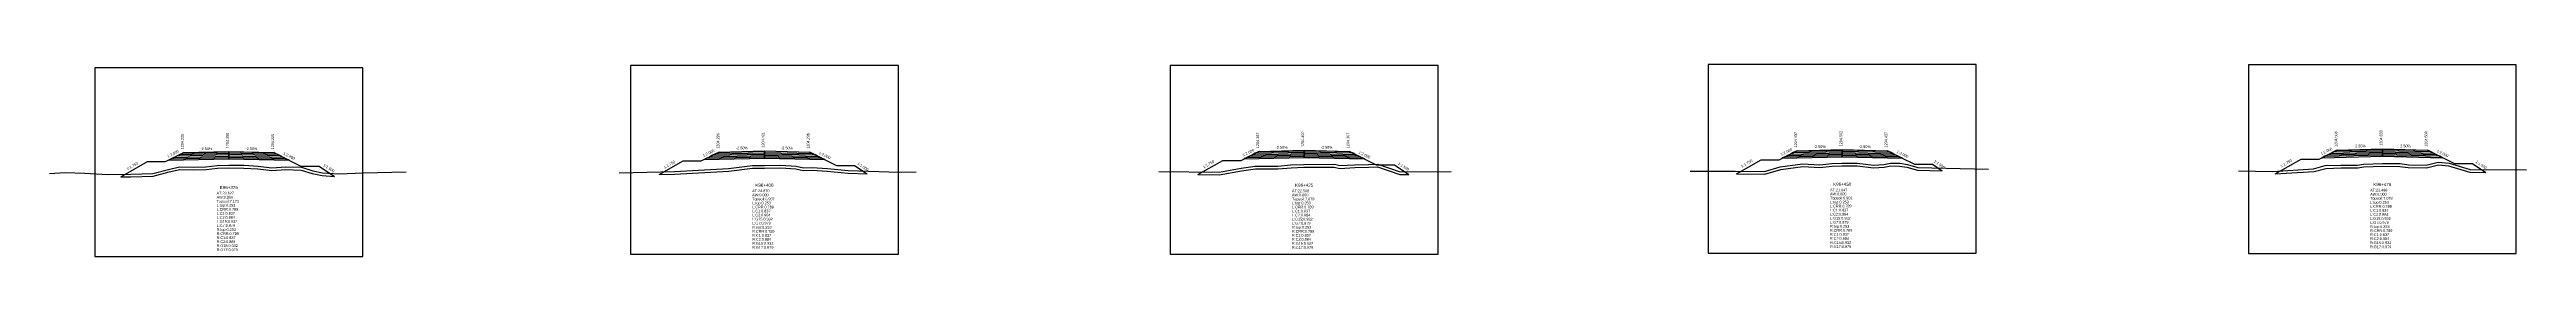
# Model space of a CAD drawing. Extents: x -7 to 78429, y 1189 to 1262.
# Drawn here: x 26044.7 to 26319.3, y 1192.7 to 1214 of the extents above; entities that cross this region are included whole.
import ezdxf
from ezdxf.enums import TextEntityAlignment as Align

# ---------------------------------------------------------------- set-up
doc = ezdxf.new("R2010")
doc.units = 0

msp = doc.modelspace()

# ---------------------------------------------------------------- linework, layer by layer
at = {"layer": 'A4_BORDER', "color": 7}
for points in [[(26049.736, 1192.671), (26079.436, 1192.671), (26079.436, 1213.671), (26049.736, 1213.671), (26049.736, 1192.671)], [(26109.105, 1192.931), (26138.805, 1192.931), (26138.805, 1213.931), (26109.105, 1213.931), (26109.105, 1192.931)], [(26168.936, 1192.927), (26198.636, 1192.927), (26198.636, 1213.927), (26168.936, 1213.927), (26168.936, 1192.927)], [(26228.578, 1193.031), (26258.278, 1193.031), (26258.278, 1214.031), (26228.578, 1214.031), (26228.578, 1193.031)], [(26288.451, 1193.003), (26318.151, 1193.003), (26318.151, 1214.003), (26288.451, 1214.003), (26288.451, 1193.003)]]:
    msp.add_lwpolyline(points, dxfattribs=at)
at = {"layer": 'CLEAR_GROUND', "color": 8}
for points in [[(26172.004, 1201.777), (26174.376, 1201.749), (26176.848, 1202.203), (26178.394, 1202.429), (26180.876, 1202.407), (26182.34, 1202.552), (26183.766, 1202.623), (26187.12, 1202.625), (26187.729, 1202.475), (26189.391, 1202.565), (26190.938, 1202.61), (26191.92, 1202.647), (26194.377, 1201.803), (26195.372, 1201.81)], [(26231.704, 1201.881), (26234.87, 1201.828), (26236.629, 1202.356), (26239.052, 1202.67), (26240.938, 1202.568), (26242.307, 1202.717), (26243.406, 1202.741), (26245.079, 1202.766), (26246.908, 1202.549), (26248.081, 1202.595), (26248.814, 1202.749), (26249.786, 1202.737), (26250.586, 1202.62), (26251.773, 1202.283), (26254.511, 1202.215)], [(26291.404, 1201.853), (26295.734, 1202.135), (26297.02, 1202.479), (26298.723, 1202.543), (26300.585, 1202.528), (26301.235, 1202.638), (26303.31, 1202.706), (26305.254, 1202.699), (26306.172, 1202.561), (26308.179, 1202.521), (26309.521, 1202.875), (26310.639, 1202.772), (26312.99, 1202.043), (26314.761, 1202.035)], [(26052.604, 1201.521), (26053.738, 1201.541), (26056.203, 1201.608), (26057.978, 1202.073), (26059.147, 1202.354), (26060.665, 1202.3), (26062.069, 1202.34), (26063.317, 1202.497), (26064.602, 1202.536), (26066.266, 1202.517), (26067.819, 1202.423), (26069.362, 1202.253), (26070.917, 1202.362), (26072.607, 1202.294), (26073.828, 1201.901), (26074.944, 1201.672), (26076.3, 1201.582)], [(26112.304, 1201.781), (26113.985, 1201.817), (26120.005, 1202.176), (26122.651, 1202.482), (26123.957, 1202.501), (26125.763, 1202.523), (26127.436, 1202.421), (26128.258, 1202.226), (26129.262, 1202.29), (26130.929, 1202.163), (26133.233, 1201.934), (26135.354, 1201.864)]]:
    msp.add_lwpolyline(points, dxfattribs=at)
at = {"layer": 'DESIGN_ROAD_TRIMMED', "color": 1}
for points in [[(26052.604, 1201.521), (26055.586, 1203.225), (26057.586, 1203.225), (26059.586, 1204.225), (26059.586, 1204.225), (26059.48, 1204.172), (26059.48, 1204.172), (26059.165, 1204.014), (26059.165, 1204.014), (26058.849, 1203.857), (26058.849, 1203.857), (26058.533, 1203.699), (26058.533, 1203.699), (26058.217, 1203.541), (26058.217, 1203.541), (26057.901, 1203.383), (26064.586, 1203.55), (26064.586, 1203.7), (26064.586, 1203.7), (26064.586, 1203.85), (26064.586, 1203.85), (26064.586, 1204), (26064.586, 1204), (26064.586, 1204.15), (26064.586, 1204.15), (26064.586, 1204.3), (26064.586, 1204.3), (26064.586, 1204.35), (26064.586, 1204.35), (26064.586, 1204.35), (26064.586, 1204.35), (26064.586, 1204.35), (26064.586, 1204.3), (26064.586, 1204.3), (26064.586, 1204.15), (26064.586, 1204.15), (26064.586, 1204), (26064.586, 1204), (26064.586, 1203.85), (26064.586, 1203.85), (26064.586, 1203.7), (26064.586, 1203.7), (26064.586, 1203.55), (26071.27, 1203.383), (26070.954, 1203.541), (26070.954, 1203.541), (26070.638, 1203.699), (26070.638, 1203.699), (26070.322, 1203.857), (26070.322, 1203.857), (26070.007, 1204.014), (26070.007, 1204.014), (26069.691, 1204.172), (26069.691, 1204.172), (26069.586, 1204.225), (26069.586, 1204.225), (26072.586, 1202.725), (26074.586, 1202.725), (26076.3, 1201.582)], [(26112.304, 1201.781), (26114.955, 1203.296), (26116.955, 1203.296), (26118.955, 1204.296), (26118.955, 1204.296), (26118.85, 1204.243), (26118.85, 1204.243), (26118.534, 1204.085), (26118.534, 1204.085), (26118.218, 1203.928), (26118.218, 1203.928), (26117.902, 1203.77), (26117.902, 1203.77), (26117.587, 1203.612), (26117.587, 1203.612), (26117.271, 1203.454), (26123.955, 1203.621), (26123.955, 1203.771), (26123.955, 1203.771), (26123.955, 1203.921), (26123.955, 1203.921), (26123.955, 1204.071), (26123.955, 1204.071), (26123.955, 1204.221), (26123.955, 1204.221), (26123.955, 1204.371), (26123.955, 1204.371), (26123.955, 1204.421), (26123.955, 1204.421), (26123.955, 1204.421), (26123.955, 1204.421), (26123.955, 1204.421), (26123.955, 1204.371), (26123.955, 1204.371), (26123.955, 1204.221), (26123.955, 1204.221), (26123.955, 1204.071), (26123.955, 1204.071), (26123.955, 1203.921), (26123.955, 1203.921), (26123.955, 1203.771), (26123.955, 1203.771), (26123.955, 1203.621), (26130.639, 1203.454), (26130.323, 1203.612), (26130.323, 1203.612), (26130.008, 1203.77), (26130.008, 1203.77), (26129.692, 1203.928), (26129.692, 1203.928), (26129.376, 1204.085), (26129.376, 1204.085), (26129.06, 1204.243), (26129.06, 1204.243), (26128.955, 1204.296), (26128.955, 1204.296), (26131.955, 1202.796), (26133.955, 1202.796), (26135.354, 1201.864)], [(26172.004, 1201.777), (26174.786, 1203.367), (26176.786, 1203.367), (26178.786, 1204.367), (26178.786, 1204.367), (26178.681, 1204.314), (26178.681, 1204.314), (26178.365, 1204.156), (26178.365, 1204.156), (26178.049, 1203.999), (26178.049, 1203.999), (26177.734, 1203.841), (26177.734, 1203.841), (26177.418, 1203.683), (26177.418, 1203.683), (26177.102, 1203.525), (26183.786, 1203.692), (26183.786, 1203.842), (26183.786, 1203.842), (26183.786, 1203.992), (26183.786, 1203.992), (26183.786, 1204.142), (26183.786, 1204.142), (26183.786, 1204.292), (26183.786, 1204.292), (26183.786, 1204.442), (26183.786, 1204.442), (26183.786, 1204.492), (26183.786, 1204.492), (26183.786, 1204.492), (26183.786, 1204.492), (26183.786, 1204.492), (26183.786, 1204.442), (26183.786, 1204.442), (26183.786, 1204.292), (26183.786, 1204.292), (26183.786, 1204.142), (26183.786, 1204.142), (26183.786, 1203.992), (26183.786, 1203.992), (26183.786, 1203.842), (26183.786, 1203.842), (26183.786, 1203.692), (26190.471, 1203.525), (26190.155, 1203.683), (26190.155, 1203.683), (26189.839, 1203.841), (26189.839, 1203.841), (26189.523, 1203.999), (26189.523, 1203.999), (26189.207, 1204.156), (26189.207, 1204.156), (26188.892, 1204.314), (26188.892, 1204.314), (26188.786, 1204.367), (26188.786, 1204.367), (26191.786, 1202.867), (26193.786, 1202.867), (26195.372, 1201.81)], [(26231.704, 1201.881), (26234.428, 1203.437), (26236.428, 1203.437), (26238.428, 1204.437), (26238.428, 1204.437), (26238.322, 1204.384), (26238.322, 1204.384), (26238.007, 1204.226), (26238.007, 1204.226), (26237.691, 1204.069), (26237.691, 1204.069), (26237.375, 1203.911), (26237.375, 1203.911), (26237.059, 1203.753), (26237.059, 1203.753), (26236.744, 1203.595), (26243.428, 1203.762), (26243.428, 1203.912), (26243.428, 1203.912), (26243.428, 1204.062), (26243.428, 1204.062), (26243.428, 1204.212), (26243.428, 1204.212), (26243.428, 1204.362), (26243.428, 1204.362), (26243.428, 1204.512), (26243.428, 1204.512), (26243.428, 1204.562), (26243.428, 1204.562), (26243.428, 1204.562), (26243.428, 1204.562), (26243.428, 1204.562), (26243.428, 1204.512), (26243.428, 1204.512), (26243.428, 1204.362), (26243.428, 1204.362), (26243.428, 1204.212), (26243.428, 1204.212), (26243.428, 1204.062), (26243.428, 1204.062), (26243.428, 1203.912), (26243.428, 1203.912), (26243.428, 1203.762), (26250.112, 1203.595), (26249.796, 1203.753), (26249.796, 1203.753), (26249.48, 1203.911), (26249.48, 1203.911), (26249.165, 1204.069), (26249.165, 1204.069), (26248.849, 1204.226), (26248.849, 1204.226), (26248.533, 1204.384), (26248.533, 1204.384), (26248.428, 1204.437), (26248.428, 1204.437), (26251.428, 1202.937), (26253.428, 1202.937), (26254.511, 1202.215)], [(26291.404, 1201.853), (26294.301, 1203.508), (26296.301, 1203.508), (26298.301, 1204.508), (26298.301, 1204.508), (26298.196, 1204.455), (26298.196, 1204.455), (26297.88, 1204.297), (26297.88, 1204.297), (26297.565, 1204.14), (26297.565, 1204.14), (26297.249, 1203.982), (26297.249, 1203.982), (26296.933, 1203.824), (26296.933, 1203.824), (26296.617, 1203.666), (26303.301, 1203.833), (26303.301, 1203.983), (26303.301, 1203.983), (26303.301, 1204.133), (26303.301, 1204.133), (26303.301, 1204.283), (26303.301, 1204.283), (26303.301, 1204.433), (26303.301, 1204.433), (26303.301, 1204.583), (26303.301, 1204.583), (26303.301, 1204.633), (26303.301, 1204.633), (26303.301, 1204.633), (26303.301, 1204.633), (26303.301, 1204.633), (26303.301, 1204.583), (26303.301, 1204.583), (26303.301, 1204.433), (26303.301, 1204.433), (26303.301, 1204.283), (26303.301, 1204.283), (26303.301, 1204.133), (26303.301, 1204.133), (26303.301, 1203.983), (26303.301, 1203.983), (26303.301, 1203.833), (26309.986, 1203.666), (26309.67, 1203.824), (26309.67, 1203.824), (26309.354, 1203.982), (26309.354, 1203.982), (26309.038, 1204.14), (26309.038, 1204.14), (26308.722, 1204.297), (26308.722, 1204.297), (26308.407, 1204.455), (26308.407, 1204.455), (26308.301, 1204.508), (26308.301, 1204.508), (26311.301, 1203.008), (26313.301, 1203.008), (26314.761, 1202.035)]]:
    msp.add_lwpolyline(points, dxfattribs=at)
at = {"layer": 'FINISHED_ROAD', "color": 2}
for points in [[(26055.586, 1203.225), (26057.586, 1203.225), (26059.586, 1204.225), (26059.586, 1204.225), (26064.586, 1204.35), (26069.586, 1204.225), (26069.586, 1204.225), (26072.586, 1202.725), (26074.586, 1202.725)], [(26114.955, 1203.296), (26116.955, 1203.296), (26118.955, 1204.296), (26118.955, 1204.296), (26123.955, 1204.421), (26128.955, 1204.296), (26128.955, 1204.296), (26131.955, 1202.796), (26133.955, 1202.796)], [(26174.786, 1203.367), (26176.786, 1203.367), (26178.786, 1204.367), (26178.786, 1204.367), (26183.786, 1204.492), (26188.786, 1204.367), (26188.786, 1204.367), (26191.786, 1202.867), (26193.786, 1202.867)], [(26234.428, 1203.437), (26236.428, 1203.437), (26238.428, 1204.437), (26238.428, 1204.437), (26243.428, 1204.562), (26248.428, 1204.437), (26248.428, 1204.437), (26251.428, 1202.937), (26253.428, 1202.937)], [(26294.301, 1203.508), (26296.301, 1203.508), (26298.301, 1204.508), (26298.301, 1204.508), (26303.301, 1204.633), (26308.301, 1204.508), (26308.301, 1204.508), (26311.301, 1203.008), (26313.301, 1203.008)]]:
    msp.add_lwpolyline(points, dxfattribs=at)
at = {"layer": 'LAYER_0', "color": 4}
for points in [[(26059.586, 1204.225), (26059.48, 1204.172), (26064.586, 1204.3), (26064.586, 1204.35)], [(26118.955, 1204.296), (26118.85, 1204.243), (26123.955, 1204.371), (26123.955, 1204.421)], [(26178.786, 1204.367), (26178.681, 1204.314), (26183.786, 1204.442), (26183.786, 1204.492)], [(26238.428, 1204.437), (26238.322, 1204.384), (26243.428, 1204.512), (26243.428, 1204.562)], [(26298.301, 1204.508), (26298.196, 1204.455), (26303.301, 1204.583), (26303.301, 1204.633)]]:
    msp.add_lwpolyline(points, dxfattribs=at)
at = {"layer": 'LAYER_1', "color": 4}
for points in [[(26059.48, 1204.172), (26059.165, 1204.014), (26064.586, 1204.15), (26064.586, 1204.3)], [(26118.85, 1204.243), (26118.534, 1204.085), (26123.955, 1204.221), (26123.955, 1204.371)], [(26178.681, 1204.314), (26178.365, 1204.156), (26183.786, 1204.292), (26183.786, 1204.442)], [(26238.322, 1204.384), (26238.007, 1204.226), (26243.428, 1204.362), (26243.428, 1204.512)], [(26298.196, 1204.455), (26297.88, 1204.297), (26303.301, 1204.433), (26303.301, 1204.583)]]:
    msp.add_lwpolyline(points, dxfattribs=at)
at = {"layer": 'LAYER_10', "color": 6}
for points in [[(26070.638, 1203.699), (26070.954, 1203.541), (26064.586, 1203.7), (26064.586, 1203.85)], [(26130.008, 1203.77), (26130.323, 1203.612), (26123.955, 1203.771), (26123.955, 1203.921)], [(26189.839, 1203.841), (26190.155, 1203.683), (26183.786, 1203.842), (26183.786, 1203.992)], [(26249.48, 1203.911), (26249.796, 1203.753), (26243.428, 1203.912), (26243.428, 1204.062)], [(26309.354, 1203.982), (26309.67, 1203.824), (26303.301, 1203.983), (26303.301, 1204.133)]]:
    msp.add_lwpolyline(points, dxfattribs=at)
at = {"layer": 'LAYER_11', "color": 6}
for points in [[(26070.954, 1203.541), (26071.27, 1203.383), (26064.586, 1203.55), (26064.586, 1203.7)], [(26130.323, 1203.612), (26130.639, 1203.454), (26123.955, 1203.621), (26123.955, 1203.771)], [(26190.155, 1203.683), (26190.471, 1203.525), (26183.786, 1203.692), (26183.786, 1203.842)], [(26249.796, 1203.753), (26250.112, 1203.595), (26243.428, 1203.762), (26243.428, 1203.912)], [(26309.67, 1203.824), (26309.986, 1203.666), (26303.301, 1203.833), (26303.301, 1203.983)]]:
    msp.add_lwpolyline(points, dxfattribs=at)
at = {"layer": 'LAYER_2', "color": 4}
for points in [[(26059.165, 1204.014), (26058.849, 1203.857), (26064.586, 1204), (26064.586, 1204.15)], [(26118.534, 1204.085), (26118.218, 1203.928), (26123.955, 1204.071), (26123.955, 1204.221)], [(26178.365, 1204.156), (26178.049, 1203.999), (26183.786, 1204.142), (26183.786, 1204.292)], [(26238.007, 1204.226), (26237.691, 1204.069), (26243.428, 1204.212), (26243.428, 1204.362)], [(26297.88, 1204.297), (26297.565, 1204.14), (26303.301, 1204.283), (26303.301, 1204.433)]]:
    msp.add_lwpolyline(points, dxfattribs=at)
at = {"layer": 'LAYER_3', "color": 4}
for points in [[(26058.849, 1203.857), (26058.533, 1203.699), (26064.586, 1203.85), (26064.586, 1204)], [(26118.218, 1203.928), (26117.902, 1203.77), (26123.955, 1203.921), (26123.955, 1204.071)], [(26178.049, 1203.999), (26177.734, 1203.841), (26183.786, 1203.992), (26183.786, 1204.142)], [(26237.691, 1204.069), (26237.375, 1203.911), (26243.428, 1204.062), (26243.428, 1204.212)], [(26297.565, 1204.14), (26297.249, 1203.982), (26303.301, 1204.133), (26303.301, 1204.283)]]:
    msp.add_lwpolyline(points, dxfattribs=at)
at = {"layer": 'LAYER_4', "color": 4}
for points in [[(26058.533, 1203.699), (26058.217, 1203.541), (26064.586, 1203.7), (26064.586, 1203.85)], [(26117.902, 1203.77), (26117.587, 1203.612), (26123.955, 1203.771), (26123.955, 1203.921)], [(26177.734, 1203.841), (26177.418, 1203.683), (26183.786, 1203.842), (26183.786, 1203.992)], [(26237.375, 1203.911), (26237.059, 1203.753), (26243.428, 1203.912), (26243.428, 1204.062)], [(26297.249, 1203.982), (26296.933, 1203.824), (26303.301, 1203.983), (26303.301, 1204.133)]]:
    msp.add_lwpolyline(points, dxfattribs=at)
at = {"layer": 'LAYER_5', "color": 4}
for points in [[(26058.217, 1203.541), (26057.901, 1203.383), (26064.586, 1203.55), (26064.586, 1203.7)], [(26117.587, 1203.612), (26117.271, 1203.454), (26123.955, 1203.621), (26123.955, 1203.771)], [(26177.418, 1203.683), (26177.102, 1203.525), (26183.786, 1203.692), (26183.786, 1203.842)], [(26237.059, 1203.753), (26236.744, 1203.595), (26243.428, 1203.762), (26243.428, 1203.912)], [(26296.933, 1203.824), (26296.617, 1203.666), (26303.301, 1203.833), (26303.301, 1203.983)]]:
    msp.add_lwpolyline(points, dxfattribs=at)
at = {"layer": 'LAYER_6', "color": 6}
for points in [[(26069.586, 1204.225), (26069.691, 1204.172), (26064.586, 1204.3), (26064.586, 1204.35)], [(26128.955, 1204.296), (26129.06, 1204.243), (26123.955, 1204.371), (26123.955, 1204.421)], [(26188.786, 1204.367), (26188.892, 1204.314), (26183.786, 1204.442), (26183.786, 1204.492)], [(26248.428, 1204.437), (26248.533, 1204.384), (26243.428, 1204.512), (26243.428, 1204.562)], [(26308.301, 1204.508), (26308.407, 1204.455), (26303.301, 1204.583), (26303.301, 1204.633)]]:
    msp.add_lwpolyline(points, dxfattribs=at)
at = {"layer": 'LAYER_7', "color": 6}
for points in [[(26069.691, 1204.172), (26070.007, 1204.014), (26064.586, 1204.15), (26064.586, 1204.3)], [(26129.06, 1204.243), (26129.376, 1204.085), (26123.955, 1204.221), (26123.955, 1204.371)], [(26188.892, 1204.314), (26189.207, 1204.156), (26183.786, 1204.292), (26183.786, 1204.442)], [(26248.533, 1204.384), (26248.849, 1204.226), (26243.428, 1204.362), (26243.428, 1204.512)], [(26308.407, 1204.455), (26308.722, 1204.297), (26303.301, 1204.433), (26303.301, 1204.583)]]:
    msp.add_lwpolyline(points, dxfattribs=at)
at = {"layer": 'LAYER_8', "color": 6}
for points in [[(26070.007, 1204.014), (26070.322, 1203.857), (26064.586, 1204), (26064.586, 1204.15)], [(26129.376, 1204.085), (26129.692, 1203.928), (26123.955, 1204.071), (26123.955, 1204.221)], [(26189.207, 1204.156), (26189.523, 1203.999), (26183.786, 1204.142), (26183.786, 1204.292)], [(26248.849, 1204.226), (26249.165, 1204.069), (26243.428, 1204.212), (26243.428, 1204.362)], [(26308.722, 1204.297), (26309.038, 1204.14), (26303.301, 1204.283), (26303.301, 1204.433)]]:
    msp.add_lwpolyline(points, dxfattribs=at)
at = {"layer": 'LAYER_9', "color": 6}
for points in [[(26070.322, 1203.857), (26070.638, 1203.699), (26064.586, 1203.85), (26064.586, 1204)], [(26129.692, 1203.928), (26130.008, 1203.77), (26123.955, 1203.921), (26123.955, 1204.071)], [(26189.523, 1203.999), (26189.839, 1203.841), (26183.786, 1203.992), (26183.786, 1204.142)], [(26249.165, 1204.069), (26249.48, 1203.911), (26243.428, 1204.062), (26243.428, 1204.212)], [(26309.038, 1204.14), (26309.354, 1203.982), (26303.301, 1204.133), (26303.301, 1204.283)]]:
    msp.add_lwpolyline(points, dxfattribs=at)
at = {"layer": 'NATURAL_GROUND', "color": 3}
for points in [[(26044.714, 1201.913), (26046.428, 1202.009), (26048.621, 1201.93), (26051.185, 1201.797), (26053.732, 1201.841), (26056.161, 1201.907), (26057.905, 1202.364), (26059.117, 1202.655), (26060.666, 1202.6), (26062.046, 1202.639), (26063.294, 1202.796), (26064.599, 1202.836), (26066.277, 1202.817), (26067.845, 1202.722), (26069.368, 1202.554), (26070.913, 1202.662), (26072.66, 1202.592), (26073.905, 1202.192), (26074.985, 1201.97), (26076.778, 1201.851), (26079.504, 1201.974), (26084.255, 1202.086)], [(26107.86, 1201.987), (26113.973, 1202.117), (26119.979, 1202.475), (26122.632, 1202.782), (26123.953, 1202.801), (26125.77, 1202.823), (26127.48, 1202.719), (26128.284, 1202.528), (26129.264, 1202.591), (26130.955, 1202.462), (26133.253, 1202.234), (26138.906, 1202.045), (26140.793, 1202.098)], [(26167.663, 1202.13), (26174.35, 1202.049), (26176.799, 1202.499), (26178.373, 1202.729), (26180.862, 1202.707), (26182.317, 1202.851), (26183.758, 1202.923), (26187.156, 1202.925), (26187.757, 1202.777), (26189.378, 1202.865), (26190.928, 1202.91), (26191.964, 1202.949), (26194.426, 1202.103), (26200.092, 1202.144)], [(26226.574, 1202.165), (26231.578, 1202.183), (26234.829, 1202.129), (26236.566, 1202.65), (26239.041, 1202.971), (26240.93, 1202.869), (26242.288, 1203.017), (26243.401, 1203.041), (26245.095, 1203.066), (26246.92, 1202.85), (26248.044, 1202.894), (26248.785, 1203.049), (26249.81, 1203.037), (26250.649, 1202.914), (26251.819, 1202.582), (26259.649, 1202.386)], [(26287.339, 1202.215), (26291.139, 1202.136), (26295.685, 1202.432), (26296.975, 1202.778), (26298.718, 1202.843), (26300.561, 1202.828), (26301.204, 1202.937), (26303.305, 1203.006), (26305.276, 1202.999), (26306.197, 1202.861), (26308.143, 1202.822), (26309.495, 1203.179), (26310.697, 1203.068), (26313.036, 1202.343), (26319.277, 1202.313)]]:
    msp.add_lwpolyline(points, dxfattribs=at)
at = {"layer": 'STRUCTURE_LEFT', "color": 4}
for points in [[(26059.586, 1204.225), (26059.48, 1204.172), (26059.48, 1204.172), (26059.165, 1204.014), (26059.165, 1204.014), (26058.849, 1203.857), (26058.849, 1203.857), (26058.533, 1203.699), (26058.533, 1203.699), (26058.217, 1203.541), (26058.217, 1203.541), (26057.901, 1203.383), (26064.586, 1203.55), (26064.586, 1203.7), (26064.586, 1203.7), (26064.586, 1203.85), (26064.586, 1203.85), (26064.586, 1204), (26064.586, 1204), (26064.586, 1204.15), (26064.586, 1204.15), (26064.586, 1204.3), (26064.586, 1204.3), (26064.586, 1204.35), (26064.586, 1204.35)], [(26118.955, 1204.296), (26118.85, 1204.243), (26118.85, 1204.243), (26118.534, 1204.085), (26118.534, 1204.085), (26118.218, 1203.928), (26118.218, 1203.928), (26117.902, 1203.77), (26117.902, 1203.77), (26117.587, 1203.612), (26117.587, 1203.612), (26117.271, 1203.454), (26123.955, 1203.621), (26123.955, 1203.771), (26123.955, 1203.771), (26123.955, 1203.921), (26123.955, 1203.921), (26123.955, 1204.071), (26123.955, 1204.071), (26123.955, 1204.221), (26123.955, 1204.221), (26123.955, 1204.371), (26123.955, 1204.371), (26123.955, 1204.421), (26123.955, 1204.421)], [(26178.786, 1204.367), (26178.681, 1204.314), (26178.681, 1204.314), (26178.365, 1204.156), (26178.365, 1204.156), (26178.049, 1203.999), (26178.049, 1203.999), (26177.734, 1203.841), (26177.734, 1203.841), (26177.418, 1203.683), (26177.418, 1203.683), (26177.102, 1203.525), (26183.786, 1203.692), (26183.786, 1203.842), (26183.786, 1203.842), (26183.786, 1203.992), (26183.786, 1203.992), (26183.786, 1204.142), (26183.786, 1204.142), (26183.786, 1204.292), (26183.786, 1204.292), (26183.786, 1204.442), (26183.786, 1204.442), (26183.786, 1204.492), (26183.786, 1204.492)], [(26238.428, 1204.437), (26238.322, 1204.384), (26238.322, 1204.384), (26238.007, 1204.226), (26238.007, 1204.226), (26237.691, 1204.069), (26237.691, 1204.069), (26237.375, 1203.911), (26237.375, 1203.911), (26237.059, 1203.753), (26237.059, 1203.753), (26236.744, 1203.595), (26243.428, 1203.762), (26243.428, 1203.912), (26243.428, 1203.912), (26243.428, 1204.062), (26243.428, 1204.062), (26243.428, 1204.212), (26243.428, 1204.212), (26243.428, 1204.362), (26243.428, 1204.362), (26243.428, 1204.512), (26243.428, 1204.512), (26243.428, 1204.562), (26243.428, 1204.562)], [(26298.301, 1204.508), (26298.196, 1204.455), (26298.196, 1204.455), (26297.88, 1204.297), (26297.88, 1204.297), (26297.565, 1204.14), (26297.565, 1204.14), (26297.249, 1203.982), (26297.249, 1203.982), (26296.933, 1203.824), (26296.933, 1203.824), (26296.617, 1203.666), (26303.301, 1203.833), (26303.301, 1203.983), (26303.301, 1203.983), (26303.301, 1204.133), (26303.301, 1204.133), (26303.301, 1204.283), (26303.301, 1204.283), (26303.301, 1204.433), (26303.301, 1204.433), (26303.301, 1204.583), (26303.301, 1204.583), (26303.301, 1204.633), (26303.301, 1204.633)]]:
    msp.add_lwpolyline(points, dxfattribs=at)
at = {"layer": 'STRUCTURE_RIGHT', "color": 6}
for points in [[(26064.586, 1204.35), (26064.586, 1204.35), (26064.586, 1204.3), (26064.586, 1204.3), (26064.586, 1204.15), (26064.586, 1204.15), (26064.586, 1204), (26064.586, 1204), (26064.586, 1203.85), (26064.586, 1203.85), (26064.586, 1203.7), (26064.586, 1203.7), (26064.586, 1203.55), (26071.27, 1203.383), (26070.954, 1203.541), (26070.954, 1203.541), (26070.638, 1203.699), (26070.638, 1203.699), (26070.322, 1203.857), (26070.322, 1203.857), (26070.007, 1204.014), (26070.007, 1204.014), (26069.691, 1204.172), (26069.691, 1204.172), (26069.586, 1204.225)], [(26123.955, 1204.421), (26123.955, 1204.421), (26123.955, 1204.371), (26123.955, 1204.371), (26123.955, 1204.221), (26123.955, 1204.221), (26123.955, 1204.071), (26123.955, 1204.071), (26123.955, 1203.921), (26123.955, 1203.921), (26123.955, 1203.771), (26123.955, 1203.771), (26123.955, 1203.621), (26130.639, 1203.454), (26130.323, 1203.612), (26130.323, 1203.612), (26130.008, 1203.77), (26130.008, 1203.77), (26129.692, 1203.928), (26129.692, 1203.928), (26129.376, 1204.085), (26129.376, 1204.085), (26129.06, 1204.243), (26129.06, 1204.243), (26128.955, 1204.296)], [(26183.786, 1204.492), (26183.786, 1204.492), (26183.786, 1204.442), (26183.786, 1204.442), (26183.786, 1204.292), (26183.786, 1204.292), (26183.786, 1204.142), (26183.786, 1204.142), (26183.786, 1203.992), (26183.786, 1203.992), (26183.786, 1203.842), (26183.786, 1203.842), (26183.786, 1203.692), (26190.471, 1203.525), (26190.155, 1203.683), (26190.155, 1203.683), (26189.839, 1203.841), (26189.839, 1203.841), (26189.523, 1203.999), (26189.523, 1203.999), (26189.207, 1204.156), (26189.207, 1204.156), (26188.892, 1204.314), (26188.892, 1204.314), (26188.786, 1204.367)], [(26243.428, 1204.562), (26243.428, 1204.562), (26243.428, 1204.512), (26243.428, 1204.512), (26243.428, 1204.362), (26243.428, 1204.362), (26243.428, 1204.212), (26243.428, 1204.212), (26243.428, 1204.062), (26243.428, 1204.062), (26243.428, 1203.912), (26243.428, 1203.912), (26243.428, 1203.762), (26250.112, 1203.595), (26249.796, 1203.753), (26249.796, 1203.753), (26249.48, 1203.911), (26249.48, 1203.911), (26249.165, 1204.069), (26249.165, 1204.069), (26248.849, 1204.226), (26248.849, 1204.226), (26248.533, 1204.384), (26248.533, 1204.384), (26248.428, 1204.437)], [(26303.301, 1204.633), (26303.301, 1204.633), (26303.301, 1204.583), (26303.301, 1204.583), (26303.301, 1204.433), (26303.301, 1204.433), (26303.301, 1204.283), (26303.301, 1204.283), (26303.301, 1204.133), (26303.301, 1204.133), (26303.301, 1203.983), (26303.301, 1203.983), (26303.301, 1203.833), (26309.986, 1203.666), (26309.67, 1203.824), (26309.67, 1203.824), (26309.354, 1203.982), (26309.354, 1203.982), (26309.038, 1204.14), (26309.038, 1204.14), (26308.722, 1204.297), (26308.722, 1204.297), (26308.407, 1204.455), (26308.407, 1204.455), (26308.301, 1204.508)]]:
    msp.add_lwpolyline(points, dxfattribs=at)

# ---------------------------------------------------------------- texts
at = {"layer": 'INFO_TEXT'}
for s, p in [('AT:23.627', (26063.236, 1199.571)), ('AT:24.870', (26122.605, 1199.831)), ('AT:22.508', (26182.436, 1199.827)), ('AT:21.847', (26242.078, 1199.931)), ('AT:23.488', (26301.951, 1199.903)), ('AW:0.000', (26063.236, 1199.121)), ('Topsoil:7.172', (26063.236, 1198.671)), ('L:top:0.253', (26063.236, 1198.221)), ('L:CRR:0.789', (26063.236, 1197.771)), ('L:C1:0.837', (26063.236, 1197.321)), ('L:C2:0.884', (26063.236, 1196.871)), ('AW:0.000', (26122.605, 1199.381)), ('Topsoil:6.937', (26122.605, 1198.931)), ('L:top:0.253', (26122.605, 1198.481)), ('L:CRR:0.789', (26122.605, 1198.031)), ('L:C1:0.837', (26122.605, 1197.581)), ('L:C2:0.884', (26122.605, 1197.131)), ('AW:0.000', (26182.436, 1199.377)), ('Topsoil:7.079', (26182.436, 1198.927)), ('L:top:0.253', (26182.436, 1198.477)), ('L:CRR:0.789', (26182.436, 1198.027)), ('L:C1:0.837', (26182.436, 1197.577)), ('L:C2:0.884', (26182.436, 1197.127)), ('AW:0.000', (26242.078, 1199.481)), ('Topsoil:6.901', (26242.078, 1199.031)), ('L:top:0.253', (26242.078, 1198.581)), ('L:CRR:0.789', (26242.078, 1198.131)), ('L:C1:0.837', (26242.078, 1197.681)), ('L:C2:0.884', (26242.078, 1197.231)), ('AW:0.000', (26301.951, 1199.453)), ('Topsoil:7.078', (26301.951, 1199.003)), ('L:top:0.253', (26301.951, 1198.553)), ('L:CRR:0.789', (26301.951, 1198.103)), ('L:C1:0.837', (26301.951, 1197.653)), ('L:C2:0.884', (26301.951, 1197.203)), ('L:G15:0.932', (26063.236, 1196.421)), ('L:G7:0.979', (26063.236, 1195.971)), ('R:top:0.253', (26063.236, 1195.521)), ('R:CRR:0.789', (26063.236, 1195.071)), ('R:C1:0.837', (26063.236, 1194.621)), ('R:C2:0.884', (26063.236, 1194.171)), ('L:G15:0.932', (26122.605, 1196.681)), ('L:G7:0.979', (26122.605, 1196.231)), ('R:top:0.253', (26122.605, 1195.781)), ('R:CRR:0.789', (26122.605, 1195.331)), ('R:C1:0.837', (26122.605, 1194.881)), ('R:C2:0.884', (26122.605, 1194.431)), ('L:G15:0.932', (26182.436, 1196.677)), ('L:G7:0.979', (26182.436, 1196.227)), ('R:top:0.253', (26182.436, 1195.777)), ('R:CRR:0.789', (26182.436, 1195.327)), ('R:C1:0.837', (26182.436, 1194.877)), ('R:C2:0.884', (26182.436, 1194.427)), ('L:G15:0.932', (26242.078, 1196.781)), ('L:G7:0.979', (26242.078, 1196.331)), ('R:top:0.253', (26242.078, 1195.881)), ('R:CRR:0.789', (26242.078, 1195.431)), ('R:C1:0.837', (26242.078, 1194.981)), ('R:C2:0.884', (26242.078, 1194.531)), ('R:G15:0.932', (26242.078, 1194.081)), ('L:G15:0.932', (26301.951, 1196.753)), ('L:G7:0.979', (26301.951, 1196.303)), ('R:top:0.253', (26301.951, 1195.853)), ('R:CRR:0.789', (26301.951, 1195.403)), ('R:C1:0.837', (26301.951, 1194.953)), ('R:C2:0.884', (26301.951, 1194.503)), ('R:G15:0.932', (26301.951, 1194.053)), ('R:G15:0.932', (26063.236, 1193.721)), ('R:G17:0.979', (26063.236, 1193.271)), ('R:G15:0.932', (26122.605, 1193.981)), ('R:G17:0.979', (26122.605, 1193.531)), ('R:G15:0.932', (26182.436, 1193.977)), ('R:G17:0.979', (26182.436, 1193.527)), ('R:G17:0.979', (26242.078, 1193.631)), ('R:G17:0.979', (26301.951, 1193.603))]:
    msp.add_text(s, height=0.3, dxfattribs=at).set_placement(p)
at = {"layer": 'LEFT_TEXT_H'}
for s, p in [('1204.225', (26059.586, 1204.585)), ('1204.296', (26118.955, 1204.656)), ('1204.367', (26178.786, 1204.727)), ('1204.437', (26238.428, 1204.797)), ('1204.508', (26298.301, 1204.868))]:
    msp.add_text(s, height=0.3, rotation=90, dxfattribs=at).set_placement(p)
at = {"layer": 'POINT_TEXT_H'}
for s, p in [('1204.350', (26064.586, 1204.71)), ('1204.421', (26123.955, 1204.781)), ('1204.492', (26183.786, 1204.852)), ('1204.562', (26243.428, 1204.922)), ('1204.633', (26303.301, 1204.993))]:
    msp.add_text(s, height=0.3, rotation=90, dxfattribs=at).set_placement(p)
at = {"layer": 'RIGHT_TEXT_H'}
for s, p in [('1204.225', (26069.586, 1204.585)), ('1204.296', (26128.955, 1204.656)), ('1204.367', (26188.786, 1204.727)), ('1204.437', (26248.428, 1204.797)), ('1204.508', (26308.301, 1204.868))]:
    msp.add_text(s, height=0.3, rotation=90, dxfattribs=at).set_placement(p)
at = {"layer": 'SLOPE_left'}
for s, rotation, p in [('1:1.750', 29.745, (26054.006, 1202.53)), ('1:2.000', 26.565, (26058.505, 1203.886)), ('1:1.750', 29.745, (26113.54, 1202.695)), ('1:2.000', 26.565, (26117.874, 1203.957)), ('1:1.750', 29.745, (26173.306, 1202.728)), ('1:2.000', 26.565, (26177.706, 1204.028)), ('1:1.750', 29.745, (26232.977, 1202.815)), ('1:2.000', 26.565, (26237.347, 1204.098)), ('1:1.750', 29.745, (26292.764, 1202.837)), ('1:2.000', 26.565, (26297.221, 1204.169))]:
    msp.add_text(s, height=0.3, rotation=rotation, dxfattribs=at).set_placement(p, align=Align.BOTTOM_CENTER)
at = {"layer": 'SLOPE_right'}
for s, rotation, p in [('1:2.000', -26.565, (26071.166, 1203.636)), ('1:1.500', -33.69, (26075.543, 1202.303)), ('1:2.000', -26.565, (26130.535, 1203.707)), ('1:1.500', -33.69, (26134.754, 1202.48)), ('1:2.000', -26.565, (26190.367, 1203.778)), ('1:1.500', -33.69, (26194.679, 1202.488)), ('1:2.000', -26.565, (26250.008, 1203.848)), ('1:1.500', -33.69, (26254.069, 1202.726)), ('1:2.000', -26.565, (26309.882, 1203.919)), ('1:1.500', -33.69, (26314.131, 1202.671))]:
    msp.add_text(s, height=0.3, rotation=rotation, dxfattribs=at).set_placement(p, align=Align.BOTTOM_CENTER)
at = {"layer": 'SLOPE_TEXT'}
for p in [(26062.086, 1204.527), (26067.086, 1204.527), (26121.455, 1204.599), (26126.455, 1204.599), (26181.286, 1204.669), (26186.286, 1204.669), (26240.928, 1204.739), (26245.928, 1204.739), (26300.801, 1204.811), (26305.801, 1204.811)]:
    msp.add_text('-2.50%', height=0.3, dxfattribs=at).set_placement(p, align=Align.CENTER)
at = {"layer": 'STATION_TITLE'}
for s, p in [('K96+375', (26064.586, 1200.171)), ('K96+400', (26123.955, 1200.431)), ('K96+425', (26183.786, 1200.427)), ('K96+450', (26243.428, 1200.531)), ('K96+475', (26303.301, 1200.503))]:
    msp.add_text(s, height=0.36, dxfattribs=at).set_placement(p, align=Align.CENTER)

doc.saveas('drawing.dxf')
